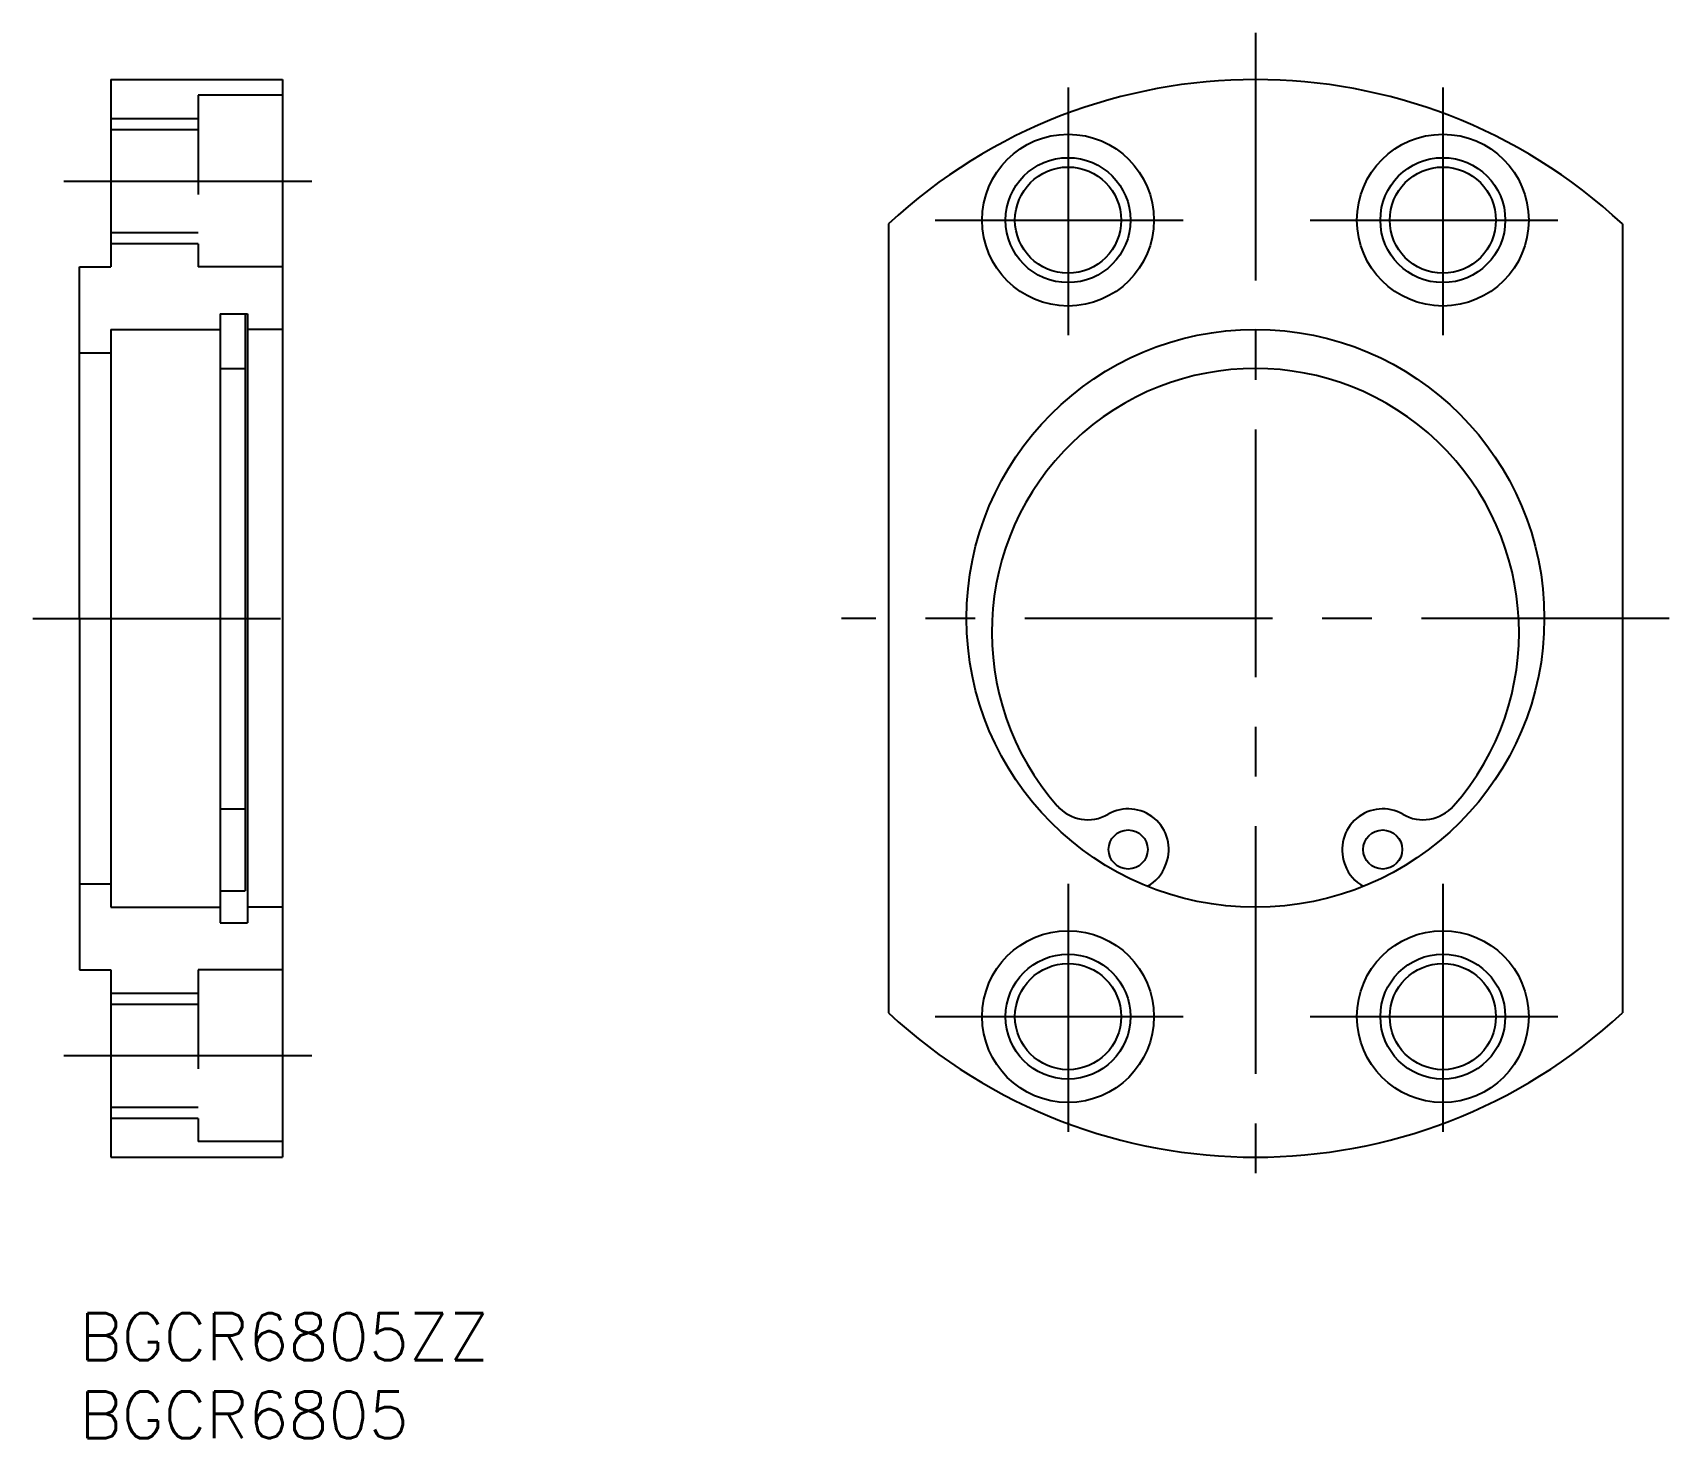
# Model space of a CAD drawing. Extents: x -3 to 102, y -8 to 82.
import ezdxf

# ---------------------------------------------------------------- set-up
doc = ezdxf.new("R2010")
doc.units = 0
doc.header["$LTSCALE"] = 0.5
doc.linetypes.add('CENTER', pattern=[50.8, 31.75, -6.35, 6.35, -6.35])
doc.linetypes.add('DASHED', pattern=[19.05, 12.7, -6.35])
for name, color, linetype in [('MSM_CENTER', 1, 'CENTER'), ('MSM_CONTINUOUS', 7, 'CONTINUOUS'), ('MSM_DASHED', 4, 'DASHED'), ('MSM_NARROW', 5, 'CONTINUOUS'), ('MSM_PART_NUMBER', 7, 'CONTINUOUS')]:
    doc.layers.add(name, color=color, linetype=linetype)
doc.styles.get("Standard").update_dxf_attribs({"font": 'txt.shx', "height": 3, "bigfont": 'bigfont.shx'})

# ---------------------------------------------------------------- blocks, each defined once
blk = doc.blocks.new('*U4')
at = {"layer": 'MSM_PART_NUMBER'}
blk.add_text('BGCR6805ZZ', height=3, dxfattribs=at).set_placement((0, -3))
blk = doc.blocks.new('*U5')
at = {"layer": 'MSM_PART_NUMBER'}
blk.add_text('BGCR6805', height=3, dxfattribs=at).set_placement((0, -8))

msp = doc.modelspace()

# ---------------------------------------------------------------- linework, layer by layer
at = {"layer": 'MSM_CENTER'}
for p, q in [((75.3, 82), (75.3, 7)), ((63.3, 78.5), (63.3, 61.5)), ((87.3, 78.5), (87.3, 61.5)), ((-1, 72.5), (16, 72.5)), ((54.8, 70), (71.8, 70)), ((78.8, 70), (95.8, 70)), ((-3, 44.5), (16, 44.5)), ((101.8, 44.5), (48.8, 44.5)), ((63.3, 27.5), (63.3, 10.5)), ((87.3, 27.5), (87.3, 10.5)), ((54.8, 19), (71.8, 19)), ((78.8, 19), (95.8, 19)), ((-1, 16.5), (16, 16.5))]:
    msp.add_line(p, q, dxfattribs=at)
at = {"layer": 'MSM_CONTINUOUS'}
for p, q in [((2, 79), (13, 79)), ((2, 79), (2, 67)), ((13, 79), (13, 10)), ((51.8, 69.76), (51.8, 19.24)), ((98.8, 69.76), (98.8, 19.24)), ((0, 67), (2, 67)), ((0, 44.5), (0, 67)), ((9, 64), (9, 25)), ((9, 64), (10.75, 64)), ((10.6, 64, -0.5), (10.6, 27.05, -0.5)), ((10.75, 64), (10.75, 25)), ((2, 63), (9, 63)), ((2, 63), (2, 26)), ((13, 63), (10.75, 63)), ((0, 61.5), (2, 61.5)), ((9, 60.5), (10.6, 60.5)), ((0, 44.5), (0, 22)), ((9, 32.3), (10.6, 32.3)), ((69.55, 28.7), (69.59, 28.81)), ((81.01, 28.81), (81.05, 28.7)), ((0, 27.5), (2, 27.5)), ((9, 27.05), (10.6, 27.05)), ((2, 26), (9, 26)), ((13, 26), (10.75, 26)), ((9, 25), (10.75, 25)), ((0, 22), (2, 22)), ((2, 22), (2, 10)), ((2, 10), (13, 10))]:
    msp.add_line(p, q, dxfattribs=at)
for centre, radius in [((63.3, 70), 5.5), ((87.3, 70), 5.5), ((63.3, 70), 3.4), ((87.3, 70), 3.4), ((75.3, 44.5), 18.5), ((67.15, 29.7), 1.25), ((83.45, 29.7), 1.25), ((63.3, 19), 5.5), ((87.3, 19), 5.5), ((63.3, 19), 3.4), ((87.3, 19), 3.4)]:
    msp.add_circle(centre, radius, dxfattribs=at)
for centre, radius, start, end in [((75.3, 44.5), 34.5, 47.0657, 132.9343), ((75.3, 43.62), 16.88, 318.7342, 221.2658), ((64.57, 34.21), 2.6, 221.2658, 299.7449), ((86.03, 34.21), 2.6, 240.2551, 318.7342), ((67.15, 29.7), 2.6, 340.0175, 119.7449), ((83.45, 29.7), 2.6, 60.2551, 199.9825), ((67.2, 29.55), 2.5, 297.992, 340.0175), ((83.4, 29.55), 2.5, 199.9825, 242.008), ((75.3, 44.5), 34.5, 227.0657, 312.9343)]:
    msp.add_arc(centre, radius, start, end, dxfattribs=at)
at = {"layer": 'MSM_DASHED'}
for p, q in [((13, 78), (7.6, 78)), ((7.6, 78), (7.6, 67)), ((2, 76.5), (7.6, 76.5)), ((2, 75.8), (7.6, 75.8)), ((2, 69.2), (7.6, 69.2)), ((2, 68.5), (7.6, 68.5)), ((13, 67), (7.6, 67)), ((7.6, 22), (7.6, 11)), ((13, 22), (7.6, 22)), ((2, 20.5), (7.6, 20.5)), ((2, 19.8), (7.6, 19.8)), ((2, 13.2), (7.6, 13.2)), ((2, 12.5), (7.6, 12.5)), ((13, 11), (7.6, 11))]:
    msp.add_line(p, q, dxfattribs=at)
at = {"layer": 'MSM_NARROW'}
for centre in [(63.3, 70), (87.3, 70), (63.3, 19), (87.3, 19)]:
    msp.add_circle(centre, 4, dxfattribs=at)

# ---------------------------------------------------------------- block references
at = {"layer": 'MSM_CONTINUOUS'}
for name in ['*U4', '*U5']:
    msp.add_blockref(name, (0, 0), dxfattribs=at)

doc.saveas('drawing.dxf')
